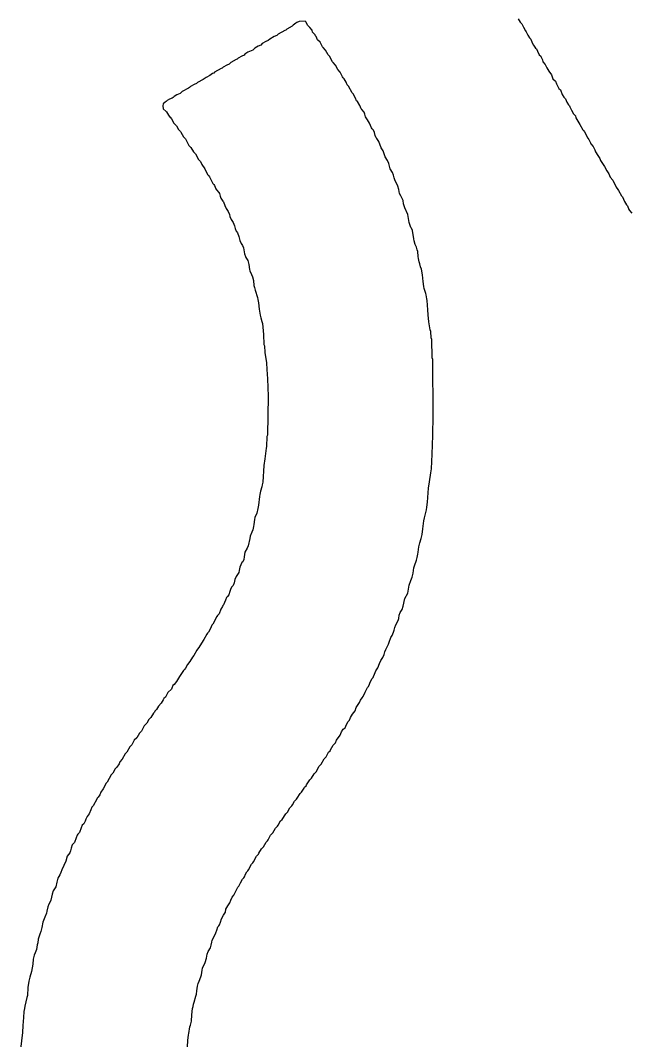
# Model space of a CAD drawing. Header units: inches. Extents: x 0 to 5379, y 0 to 5429.
# Drawn here: x 309.186 to 310.559, y 125.342 to 127.64 of the extents above; entities that cross this region are included whole.
import ezdxf

# ---------------------------------------------------------------- set-up
doc = ezdxf.new("R2010")
doc.units = ezdxf.units.IN
doc.layers.add('Bottom Overlay', color=54, linetype='Continuous')

msp = doc.modelspace()

# ---------------------------------------------------------------- linework, layer by layer
at = {"layer": 'Bottom Overlay'}
for p, q in [((309.7976, 127.6274), (309.7852, 127.6207)), ((309.7993, 127.6291), (309.7976, 127.6274)), ((309.8055, 127.6342), (309.7993, 127.6291)), ((309.8078, 127.6353), (309.8055, 127.6342)), ((309.8134, 127.6376), (309.8078, 127.6353)), ((309.8269, 127.6387), (309.8134, 127.6376)), ((309.8292, 127.6365), (309.8269, 127.6387)), ((309.832, 127.6291), (309.8292, 127.6365)), ((309.8371, 127.6241), (309.832, 127.6291)), ((310.3064, 127.6438), (310.3109, 127.6359)), ((310.3109, 127.6359), (310.3143, 127.6325)), ((310.3143, 127.6325), (310.3177, 127.6246)), ((309.7627, 127.606), (309.757, 127.6038)), ((309.7661, 127.6094), (309.7627, 127.606)), ((309.7807, 127.6173), (309.7661, 127.6094)), ((309.783, 127.6184), (309.7807, 127.6173)), ((309.7852, 127.6207), (309.783, 127.6184)), ((309.8421, 127.6179), (309.8371, 127.6241)), ((309.8432, 127.6134), (309.8421, 127.6179)), ((309.8489, 127.6077), (309.8432, 127.6134)), ((309.85, 127.6055), (309.8489, 127.6077)), ((309.8517, 127.6038), (309.85, 127.6055)), ((310.3177, 127.6246), (310.3222, 127.6167)), ((310.3222, 127.6167), (310.3244, 127.6145)), ((310.3244, 127.6145), (310.3278, 127.6066)), ((310.3278, 127.6066), (310.3312, 127.601)), ((309.721, 127.5824), (309.7131, 127.5779)), ((309.7266, 127.5846), (309.721, 127.5824)), ((309.73, 127.588), (309.7266, 127.5846)), ((309.7379, 127.5925), (309.73, 127.588)), ((309.7435, 127.5948), (309.7379, 127.5925)), ((309.7469, 127.5981), (309.7435, 127.5948)), ((309.757, 127.6038), (309.7469, 127.5981)), ((309.8545, 127.5964), (309.8517, 127.6038)), ((309.8601, 127.5908), (309.8545, 127.5964)), ((309.8658, 127.5807), (309.8601, 127.5908)), ((310.3312, 127.601), (310.3346, 127.5976)), ((310.3346, 127.5976), (310.3379, 127.5897)), ((310.3379, 127.5897), (310.3402, 127.5841)), ((310.3402, 127.5841), (310.3453, 127.5779)), ((309.6838, 127.5598), (309.6759, 127.5553)), ((309.6894, 127.5621), (309.6838, 127.5598)), ((309.6911, 127.5638), (309.6894, 127.5621)), ((309.6973, 127.5688), (309.6911, 127.5638)), ((309.7086, 127.5733), (309.6973, 127.5688)), ((309.7131, 127.5779), (309.7086, 127.5733)), ((309.8675, 127.579), (309.8658, 127.5807)), ((309.8725, 127.5728), (309.8675, 127.579)), ((309.8782, 127.5626), (309.8725, 127.5728)), ((309.8816, 127.5593), (309.8782, 127.5626)), ((309.8883, 127.5469), (309.8816, 127.5593)), ((310.3453, 127.5779), (310.347, 127.5762)), ((310.347, 127.5762), (310.3492, 127.5705)), ((310.3492, 127.5705), (310.3537, 127.5626)), ((310.3537, 127.5626), (310.3571, 127.5593)), ((310.3571, 127.5593), (310.3582, 127.557)), ((309.65, 127.5395), (309.6421, 127.535)), ((309.6556, 127.5418), (309.65, 127.5395)), ((309.659, 127.5452), (309.6556, 127.5418)), ((309.6714, 127.5519), (309.659, 127.5452)), ((309.6737, 127.5531), (309.6714, 127.5519)), ((309.6759, 127.5553), (309.6737, 127.5531)), ((309.89, 127.5452), (309.8883, 127.5469)), ((309.8951, 127.539), (309.89, 127.5452)), ((309.9002, 127.5294), (309.8951, 127.539)), ((310.3582, 127.557), (310.3605, 127.5514)), ((310.3605, 127.5514), (310.3616, 127.5469)), ((310.3616, 127.5469), (310.3667, 127.5407)), ((310.3667, 127.5407), (310.3706, 127.5333)), ((309.6117, 127.5159), (309.6038, 127.5114)), ((309.6184, 127.5204), (309.6117, 127.5159)), ((309.6207, 127.5215), (309.6184, 127.5204)), ((309.6229, 127.5238), (309.6207, 127.5215)), ((309.6376, 127.5317), (309.6229, 127.5238)), ((309.6399, 127.5328), (309.6376, 127.5317)), ((309.6421, 127.535), (309.6399, 127.5328)), ((309.9052, 127.5232), (309.9002, 127.5294)), ((309.9109, 127.5131), (309.9052, 127.5232)), ((309.912, 127.5108), (309.9109, 127.5131)), ((310.3706, 127.5333), (310.3751, 127.5255)), ((310.3751, 127.5255), (310.3808, 127.5176)), ((310.3808, 127.5176), (310.3841, 127.5086)), ((309.5689, 127.4911), (309.5666, 127.4888)), ((309.5767, 127.4956), (309.5689, 127.4911)), ((309.5824, 127.4979), (309.5767, 127.4956)), ((309.5846, 127.5001), (309.5824, 127.4979)), ((309.597, 127.5069), (309.5846, 127.5001)), ((309.6038, 127.5114), (309.597, 127.5069)), ((309.9142, 127.5086), (309.912, 127.5108)), ((309.9187, 127.5007), (309.9142, 127.5086)), ((309.921, 127.495), (309.9187, 127.5007)), ((309.9244, 127.4917), (309.921, 127.495)), ((309.9323, 127.477), (309.9244, 127.4917)), ((310.3841, 127.5086), (310.3898, 127.5029)), ((310.3898, 127.5029), (310.392, 127.4973)), ((310.392, 127.4973), (310.3977, 127.4871)), ((309.5294, 127.4663), (309.5272, 127.4652)), ((309.5317, 127.4686), (309.5294, 127.4663)), ((309.5379, 127.4725), (309.5317, 127.4686)), ((309.5452, 127.4753), (309.5379, 127.4725)), ((309.5497, 127.4798), (309.5452, 127.4753)), ((309.5644, 127.4877), (309.5497, 127.4798)), ((309.5666, 127.4888), (309.5644, 127.4877)), ((309.9345, 127.4747), (309.9323, 127.477)), ((309.9402, 127.4646), (309.9345, 127.4747)), ((310.3977, 127.4871), (310.401, 127.4838)), ((310.401, 127.4838), (310.405, 127.4731)), ((310.405, 127.4731), (310.4089, 127.4669)), ((310.4089, 127.4669), (310.4123, 127.4635)), ((309.5074, 127.4522), (309.5063, 127.4477)), ((309.5063, 127.4477), (309.5074, 127.4409)), ((309.5114, 127.4562), (309.5074, 127.4522)), ((309.5136, 127.4573), (309.5114, 127.4562)), ((309.5159, 127.4595), (309.5136, 127.4573)), ((309.5215, 127.4629), (309.5159, 127.4595)), ((309.5272, 127.4652), (309.5215, 127.4629)), ((309.9424, 127.459), (309.9402, 127.4646)), ((309.9441, 127.4573), (309.9424, 127.459)), ((309.9497, 127.4483), (309.9441, 127.4573)), ((309.9526, 127.4409), (309.9497, 127.4483)), ((310.4123, 127.4635), (310.4157, 127.4556)), ((310.4157, 127.4556), (310.4191, 127.45)), ((310.4191, 127.45), (310.4213, 127.4477)), ((310.4213, 127.4477), (310.4225, 127.4454)), ((310.4225, 127.4454), (310.4258, 127.4376)), ((309.5074, 127.4409), (309.5136, 127.4347)), ((309.5136, 127.4347), (309.5142, 127.4342)), ((309.5142, 127.4342), (309.5187, 127.4263)), ((309.5187, 127.4263), (309.5227, 127.4212)), ((309.5227, 127.4212), (309.5243, 127.4207)), ((309.5243, 127.4207), (309.5255, 127.4184)), ((309.9542, 127.4393), (309.9526, 127.4409)), ((309.9593, 127.4331), (309.9542, 127.4393)), ((309.961, 127.4291), (309.9593, 127.4331)), ((309.9627, 127.4229), (309.961, 127.4291)), ((309.9672, 127.4162), (309.9627, 127.4229)), ((310.4258, 127.4376), (310.4303, 127.4297)), ((310.4303, 127.4297), (310.4348, 127.4252)), ((310.4348, 127.4252), (310.436, 127.4207)), ((310.436, 127.4207), (310.4405, 127.4128)), ((309.5255, 127.4184), (309.5311, 127.4083)), ((309.5311, 127.4083), (309.5367, 127.4026)), ((309.5367, 127.4026), (309.5413, 127.3947)), ((309.9717, 127.4083), (309.9672, 127.4162)), ((309.9762, 127.3981), (309.9717, 127.4083)), ((309.9773, 127.3959), (309.9762, 127.3981)), ((310.4405, 127.4128), (310.445, 127.406)), ((310.445, 127.406), (310.4517, 127.3936)), ((309.5413, 127.3947), (309.5458, 127.3902)), ((309.5458, 127.3902), (309.5469, 127.388)), ((309.5469, 127.388), (309.5525, 127.3778)), ((309.5525, 127.3778), (309.557, 127.3733)), ((309.9802, 127.3931), (309.9773, 127.3959)), ((309.9824, 127.3874), (309.9802, 127.3931)), ((309.9841, 127.3812), (309.9824, 127.3874)), ((309.9864, 127.3756), (309.9841, 127.3812)), ((309.988, 127.3739), (309.9864, 127.3756)), ((310.4517, 127.3936), (310.454, 127.3914)), ((310.454, 127.3914), (310.4551, 127.3891)), ((310.4551, 127.3891), (310.463, 127.3745)), ((310.463, 127.3745), (310.4653, 127.3722)), ((309.557, 127.3733), (309.5649, 127.3587)), ((309.5649, 127.3587), (309.5694, 127.3542)), ((309.5694, 127.3542), (309.5751, 127.344)), ((309.9926, 127.3671), (309.988, 127.3739)), ((309.9976, 127.353), (309.9926, 127.3671)), ((310.0021, 127.3463), (309.9976, 127.353)), ((310.4653, 127.3722), (310.4687, 127.3643)), ((310.4687, 127.3643), (310.4698, 127.3621)), ((310.4698, 127.3621), (310.4748, 127.3559)), ((310.4748, 127.3559), (310.4788, 127.3485)), ((309.5751, 127.344), (309.5796, 127.3395)), ((309.5796, 127.3395), (309.5863, 127.3271)), ((310.0055, 127.3373), (310.0021, 127.3463)), ((310.0066, 127.3328), (310.0055, 127.3373)), ((310.0123, 127.3249), (310.0066, 127.3328)), ((310.4788, 127.3485), (310.4799, 127.344)), ((310.4799, 127.344), (310.4856, 127.3361)), ((310.4856, 127.3361), (310.4901, 127.3294)), ((310.4901, 127.3294), (310.4912, 127.3249)), ((309.5863, 127.3271), (309.5908, 127.3226)), ((309.5908, 127.3226), (309.5937, 127.3153)), ((309.5937, 127.3153), (309.601, 127.3057)), ((309.601, 127.3057), (309.6044, 127.2978)), ((310.0151, 127.3176), (310.0123, 127.3249)), ((310.0162, 127.3119), (310.0151, 127.3176)), ((310.0179, 127.3057), (310.0162, 127.3119)), ((310.023, 127.2973), (310.0179, 127.3057)), ((310.4912, 127.3249), (310.5002, 127.3114)), ((310.5002, 127.3114), (310.5058, 127.3012)), ((309.6044, 127.2978), (309.6077, 127.2922)), ((309.6077, 127.2922), (309.61, 127.2899)), ((309.61, 127.2899), (309.6111, 127.2877)), ((309.6111, 127.2877), (309.619, 127.273)), ((310.0252, 127.2916), (310.023, 127.2973)), ((310.0269, 127.2854), (310.0252, 127.2916)), ((310.0281, 127.2809), (310.0269, 127.2854)), ((310.5058, 127.3012), (310.5103, 127.2945)), ((310.5103, 127.2945), (310.5132, 127.2871)), ((310.5132, 127.2871), (310.5188, 127.2804)), ((309.619, 127.273), (309.6213, 127.2708)), ((309.6213, 127.2708), (309.6224, 127.2685)), ((309.6224, 127.2685), (309.6258, 127.2606)), ((309.6258, 127.2606), (309.6269, 127.2584)), ((310.0354, 127.2668), (310.0281, 127.2809)), ((310.0371, 127.2595), (310.0354, 127.2668)), ((310.0393, 127.2505), (310.0371, 127.2595)), ((310.5188, 127.2804), (310.5267, 127.2646)), ((310.5267, 127.2646), (310.5306, 127.2595)), ((310.5306, 127.2595), (310.5318, 127.2573)), ((309.6269, 127.2584), (309.632, 127.2522)), ((309.632, 127.2522), (309.6337, 127.2505)), ((309.6337, 127.2505), (309.6353, 127.2443)), ((309.6353, 127.2443), (309.6365, 127.2398)), ((309.6365, 127.2398), (309.641, 127.233)), ((310.0416, 127.2449), (310.0393, 127.2505)), ((310.0472, 127.2347), (310.0416, 127.2449)), ((310.5318, 127.2573), (310.5385, 127.2449)), ((310.5385, 127.2449), (310.5408, 127.2426)), ((310.5408, 127.2426), (310.5453, 127.2325)), ((309.641, 127.233), (309.6427, 127.2313)), ((309.6427, 127.2313), (309.6461, 127.2235)), ((309.6461, 127.2235), (309.6489, 127.2161)), ((309.6489, 127.2161), (309.6534, 127.2094)), ((310.0483, 127.2268), (310.0472, 127.2347)), ((310.0506, 127.2178), (310.0483, 127.2268)), ((310.0574, 127.2032), (310.0506, 127.2178)), ((310.5453, 127.2325), (310.5498, 127.2246)), ((310.5498, 127.2246), (310.552, 127.2223)), ((310.552, 127.2223), (310.5554, 127.2144)), ((310.5554, 127.2144), (310.5565, 127.2122)), ((309.6534, 127.2094), (309.6562, 127.2032)), ((309.6562, 127.2032), (309.6573, 127.1987)), ((309.6573, 127.1987), (309.6601, 127.1913)), ((309.6601, 127.1913), (309.6646, 127.1846)), ((310.0585, 127.1987), (310.0574, 127.2032)), ((310.0607, 127.1851), (310.0585, 127.1987)), ((310.5565, 127.2122), (310.5616, 127.206)), ((309.6646, 127.1846), (309.6675, 127.1773)), ((309.6675, 127.1773), (309.6692, 127.1711)), ((309.6692, 127.1711), (309.6714, 127.1654)), ((310.0641, 127.1739), (310.0607, 127.1851)), ((310.0658, 127.1722), (310.0641, 127.1739)), ((310.0681, 127.1666), (310.0658, 127.1722)), ((309.6714, 127.1654), (309.6731, 127.1637)), ((309.6731, 127.1637), (309.6742, 127.1615)), ((309.6742, 127.1615), (309.6776, 127.1536)), ((309.6776, 127.1536), (309.6799, 127.1446)), ((309.6799, 127.1446), (309.6827, 127.1373)), ((310.0709, 127.148), (310.0681, 127.1666)), ((310.072, 127.1435), (310.0709, 127.148)), ((309.6827, 127.1373), (309.6844, 127.1356)), ((309.6844, 127.1356), (309.6855, 127.1333)), ((309.6855, 127.1333), (309.6877, 127.1277)), ((309.6877, 127.1277), (309.6889, 127.1232)), ((309.6889, 127.1232), (309.69, 127.1142)), ((310.0743, 127.1356), (310.072, 127.1435)), ((310.0771, 127.1294), (310.0743, 127.1356)), ((310.0788, 127.1232), (310.0771, 127.1294)), ((310.0799, 127.1198), (310.0788, 127.1232)), ((309.69, 127.1142), (309.6923, 127.1085)), ((309.6923, 127.1085), (309.6934, 127.1063)), ((309.6934, 127.1063), (309.6979, 127.0995)), ((309.6979, 127.0995), (309.7001, 127.0905)), ((310.081, 127.1085), (310.0799, 127.1198)), ((310.0821, 127.104), (310.081, 127.1085)), ((310.0833, 127.0961), (310.0821, 127.104)), ((309.7001, 127.0905), (309.7013, 127.0792)), ((309.7013, 127.0792), (309.7024, 127.0758)), ((309.7024, 127.0758), (309.7058, 127.068)), ((310.0844, 127.0916), (310.0833, 127.0961)), ((310.0861, 127.0854), (310.0844, 127.0916)), ((310.0883, 127.0798), (310.0861, 127.0854)), ((310.0906, 127.0674), (310.0883, 127.0798)), ((309.7058, 127.068), (309.708, 127.0623)), ((309.708, 127.0623), (309.7103, 127.0544)), ((309.7103, 127.0544), (309.7114, 127.0432)), ((310.0923, 127.0522), (310.0906, 127.0674)), ((309.7114, 127.0432), (309.7125, 127.0387)), ((309.7125, 127.0387), (309.7142, 127.0325)), ((309.7142, 127.0325), (309.7193, 127.0161)), ((310.0934, 127.0409), (310.0923, 127.0522)), ((310.0945, 127.0364), (310.0934, 127.0409)), ((310.0979, 127.0251), (310.0945, 127.0364)), ((309.7193, 127.0161), (309.7204, 127.0116)), ((309.7204, 127.0116), (309.7215, 127.0037)), ((310.099, 127.0218), (310.0979, 127.0251)), ((310.1002, 127.0127), (310.099, 127.0218)), ((310.1013, 127.0094), (310.1002, 127.0127)), ((310.1024, 126.9879), (310.1013, 127.0094)), ((309.7215, 127.0037), (309.7232, 126.9896)), ((309.7232, 126.9896), (309.7255, 126.9761)), ((310.1036, 126.9767), (310.1024, 126.9879)), ((309.7255, 126.9761), (309.7272, 126.9699)), ((309.7272, 126.9699), (309.7294, 126.962)), ((309.7294, 126.962), (309.7306, 126.9575)), ((310.1052, 126.9615), (310.1036, 126.9767)), ((310.1064, 126.9525), (310.1052, 126.9615)), ((309.7306, 126.9575), (309.7328, 126.9327)), ((310.1081, 126.9429), (310.1064, 126.9525)), ((310.1092, 126.9395), (310.1081, 126.9429)), ((310.1103, 126.9248), (310.1092, 126.9395)), ((309.7328, 126.9327), (309.7339, 126.9102)), ((310.1114, 126.9215), (310.1103, 126.9248)), ((310.1126, 126.8798), (310.1114, 126.9215)), ((309.7339, 126.9102), (309.7351, 126.9068)), ((309.7351, 126.9068), (309.7362, 126.8922)), ((309.7362, 126.8922), (309.7396, 126.8685)), ((310.1137, 126.8764), (310.1126, 126.8798)), ((310.1148, 126.7502), (310.1137, 126.8764)), ((309.7396, 126.8685), (309.7407, 126.8539)), ((309.7407, 126.8539), (309.7418, 126.8324)), ((309.7418, 126.8324), (309.743, 126.7941)), ((309.743, 126.7941), (309.7418, 126.7062)), ((310.1137, 126.7051), (310.1148, 126.7502)), ((309.7407, 126.7029), (309.7396, 126.6803)), ((309.7418, 126.7062), (309.7407, 126.7029)), ((310.1126, 126.6634), (310.1137, 126.7051)), ((309.7385, 126.6769), (309.7356, 126.6527)), ((309.7396, 126.6803), (309.7385, 126.6769)), ((310.1109, 126.6302), (310.1126, 126.6634)), ((309.7356, 126.6527), (309.7339, 126.6375)), ((309.7339, 126.6375), (309.7311, 126.5997)), ((310.1064, 126.6009), (310.1097, 126.6212)), ((310.1097, 126.6212), (310.1109, 126.6302)), ((309.73, 126.5941), (309.7289, 126.5896)), ((309.7311, 126.5997), (309.73, 126.5941)), ((310.1041, 126.5862), (310.1064, 126.6009)), ((309.7249, 126.5721), (309.7238, 126.5676)), ((309.7261, 126.58), (309.7249, 126.5721)), ((309.7289, 126.5896), (309.7261, 126.58)), ((310.1019, 126.5547), (310.1041, 126.5862)), ((309.7215, 126.5485), (309.7204, 126.5406)), ((309.7238, 126.5676), (309.7215, 126.5485)), ((310.1007, 126.5434), (310.1019, 126.5547)), ((309.7182, 126.5304), (309.7137, 126.5203)), ((309.7204, 126.5406), (309.7182, 126.5304)), ((310.0951, 126.5197), (310.0996, 126.5378)), ((310.0996, 126.5378), (310.1007, 126.5434)), ((309.7114, 126.5045), (309.7103, 126.5)), ((309.7125, 126.5158), (309.7114, 126.5045)), ((309.7137, 126.5203), (309.7125, 126.5158)), ((310.0917, 126.495), (310.094, 126.513)), ((310.094, 126.513), (310.0951, 126.5197)), ((309.703, 126.4781), (309.7018, 126.4735)), ((309.7063, 126.4871), (309.703, 126.4781)), ((309.7086, 126.4927), (309.7063, 126.4871)), ((309.7103, 126.5), (309.7086, 126.4927)), ((310.0878, 126.473), (310.09, 126.482)), ((310.09, 126.482), (310.0917, 126.495)), ((309.6984, 126.4566), (309.6962, 126.451)), ((309.7018, 126.4735), (309.6984, 126.4566)), ((310.0827, 126.4544), (310.085, 126.4634)), ((310.085, 126.4634), (310.0878, 126.473)), ((309.6911, 126.4426), (309.6894, 126.4319)), ((309.6962, 126.451), (309.6911, 126.4426)), ((310.0788, 126.4302), (310.0799, 126.438)), ((310.0799, 126.438), (310.081, 126.4426)), ((310.081, 126.4426), (310.0827, 126.4544)), ((309.6844, 126.4189), (309.6799, 126.4087)), ((309.6861, 126.4206), (309.6844, 126.4189)), ((309.6883, 126.4262), (309.6861, 126.4206)), ((309.6894, 126.4319), (309.6883, 126.4262)), ((310.0714, 126.4071), (310.0726, 126.4116)), ((310.0726, 126.4116), (310.0771, 126.424)), ((310.0771, 126.424), (310.0788, 126.4302)), ((309.6714, 126.3879), (309.6686, 126.3806)), ((309.677, 126.3969), (309.6714, 126.3879)), ((309.6782, 126.4014), (309.677, 126.3969)), ((309.6799, 126.4087), (309.6782, 126.4014)), ((310.0647, 126.3789), (310.0675, 126.3862)), ((310.0675, 126.3862), (310.0697, 126.3952)), ((310.0697, 126.3952), (310.0714, 126.4071)), ((309.6607, 126.3637), (309.6584, 126.358)), ((309.6646, 126.3676), (309.6607, 126.3637)), ((309.6669, 126.3733), (309.6646, 126.3676)), ((309.6686, 126.3806), (309.6669, 126.3733)), ((310.0574, 126.3502), (310.0596, 126.3637)), ((310.0596, 126.3637), (310.0607, 126.3682)), ((310.0607, 126.3682), (310.0647, 126.3789)), ((309.6517, 126.3423), (309.6494, 126.34)), ((309.6545, 126.3462), (309.6517, 126.3423)), ((309.6573, 126.3535), (309.6545, 126.3462)), ((309.6584, 126.358), (309.6573, 126.3535)), ((310.0512, 126.3383), (310.0574, 126.3502)), ((309.6404, 126.3197), (309.637, 126.3141)), ((309.6415, 126.322), (309.6404, 126.3197)), ((309.6432, 126.3237), (309.6415, 126.322)), ((309.6472, 126.3344), (309.6432, 126.3237)), ((309.6494, 126.34), (309.6472, 126.3344)), ((310.045, 126.313), (310.0472, 126.3209)), ((310.0472, 126.3209), (310.0512, 126.3383)), ((309.628, 126.2972), (309.619, 126.2803)), ((309.6291, 126.2994), (309.628, 126.2972)), ((309.6331, 126.3034), (309.6291, 126.2994)), ((309.637, 126.3141), (309.6331, 126.3034)), ((310.0371, 126.2927), (310.0382, 126.3006)), ((310.0382, 126.3006), (310.0404, 126.3062)), ((310.0404, 126.3062), (310.045, 126.313)), ((309.6168, 126.278), (309.6134, 126.2701)), ((309.619, 126.2803), (309.6168, 126.278)), ((310.0269, 126.2668), (310.0286, 126.273)), ((310.0286, 126.273), (310.0309, 126.2786)), ((310.0309, 126.2786), (310.0359, 126.2882)), ((310.0359, 126.2882), (310.0371, 126.2927)), ((309.6055, 126.2578), (309.5987, 126.2454)), ((309.6066, 126.26), (309.6055, 126.2578)), ((309.6089, 126.2623), (309.6066, 126.26)), ((309.6134, 126.2701), (309.6089, 126.2623)), ((310.0157, 126.2397), (310.0196, 126.2504)), ((310.0196, 126.2504), (310.0213, 126.2521)), ((310.0213, 126.2521), (310.0224, 126.2544)), ((310.0224, 126.2544), (310.0258, 126.2623)), ((310.0258, 126.2623), (310.0269, 126.2668)), ((309.5875, 126.2273), (309.5841, 126.2239)), ((309.5931, 126.2375), (309.5875, 126.2273)), ((309.5987, 126.2454), (309.5931, 126.2375)), ((310.0083, 126.2234), (310.0145, 126.2352)), ((310.0145, 126.2352), (310.0157, 126.2397)), ((309.5728, 126.2059), (309.5672, 126.1958)), ((309.5762, 126.2093), (309.5728, 126.2059)), ((309.5829, 126.2217), (309.5762, 126.2093)), ((309.5841, 126.2239), (309.5829, 126.2217)), ((309.9971, 126.1986), (310.0016, 126.2054)), ((310.0016, 126.2054), (310.0044, 126.2116)), ((310.0044, 126.2116), (310.0061, 126.2177)), ((310.0061, 126.2177), (310.0083, 126.2234)), ((309.557, 126.1811), (309.5559, 126.1789)), ((309.5621, 126.1896), (309.557, 126.1811)), ((309.5672, 126.1958), (309.5621, 126.1896)), ((309.9858, 126.1749), (309.9903, 126.1817)), ((309.9903, 126.1817), (309.9942, 126.1913)), ((309.9942, 126.1913), (309.9971, 126.1986)), ((309.5413, 126.1586), (309.5367, 126.1507)), ((309.5441, 126.1625), (309.5413, 126.1586)), ((309.5514, 126.1732), (309.5441, 126.1625)), ((309.5525, 126.1755), (309.5514, 126.1732)), ((309.5559, 126.1789), (309.5525, 126.1755)), ((309.9728, 126.1496), (309.9773, 126.1575)), ((309.9773, 126.1575), (309.9796, 126.1597)), ((309.9796, 126.1597), (309.9807, 126.162)), ((309.9807, 126.162), (309.983, 126.1676)), ((309.983, 126.1676), (309.9858, 126.1749)), ((309.5255, 126.1338), (309.5176, 126.1259)), ((309.5266, 126.1361), (309.5255, 126.1338)), ((309.5289, 126.1417), (309.5266, 126.1361)), ((309.5317, 126.1445), (309.5289, 126.1417)), ((309.5367, 126.1507), (309.5317, 126.1445)), ((309.9616, 126.127), (309.9672, 126.1372)), ((309.9672, 126.1372), (309.9695, 126.1394)), ((309.9695, 126.1394), (309.9717, 126.1451)), ((309.9717, 126.1451), (309.9728, 126.1496)), ((309.5086, 126.1124), (309.5074, 126.1101)), ((309.512, 126.1158), (309.5086, 126.1124)), ((309.5176, 126.1259), (309.512, 126.1158)), ((309.9514, 126.109), (309.9548, 126.1146)), ((309.9548, 126.1146), (309.9571, 126.1169)), ((309.9571, 126.1169), (309.9582, 126.1191)), ((309.9582, 126.1191), (309.9616, 126.127)), ((309.4917, 126.0876), (309.4883, 126.0842)), ((309.4962, 126.0955), (309.4917, 126.0876)), ((309.5029, 126.1022), (309.4962, 126.0955)), ((309.5074, 126.1101), (309.5029, 126.1022)), ((309.939, 126.0853), (309.9418, 126.0927)), ((309.9418, 126.0927), (309.9447, 126.0966)), ((309.9447, 126.0966), (309.9492, 126.1034)), ((309.9492, 126.1034), (309.9514, 126.109)), ((309.4748, 126.0651), (309.4703, 126.0572)), ((309.4793, 126.0696), (309.4748, 126.0651)), ((309.4849, 126.0797), (309.4793, 126.0696)), ((309.4872, 126.082), (309.4849, 126.0797)), ((309.4883, 126.0842), (309.4872, 126.082)), ((309.9266, 126.0639), (309.9289, 126.0696)), ((309.9289, 126.0696), (309.9334, 126.0775)), ((309.9334, 126.0775), (309.939, 126.0853)), ((309.4646, 126.0515), (309.4579, 126.0391)), ((309.4703, 126.0572), (309.4646, 126.0515)), ((309.9086, 126.038), (309.912, 126.0436)), ((309.912, 126.0436), (309.9165, 126.047)), ((309.9165, 126.047), (309.9193, 126.0544)), ((309.9193, 126.0544), (309.9233, 126.0606)), ((309.9233, 126.0606), (309.9266, 126.0639)), ((309.4421, 126.0189), (309.4365, 126.0087)), ((309.4477, 126.0245), (309.4421, 126.0189)), ((309.4534, 126.0346), (309.4477, 126.0245)), ((309.4579, 126.0391), (309.4534, 126.0346)), ((309.8951, 126.0132), (309.8973, 126.0189)), ((309.8973, 126.0189), (309.9007, 126.0245)), ((309.9007, 126.0245), (309.9041, 126.0279)), ((309.9041, 126.0279), (309.9052, 126.0301)), ((309.9052, 126.0301), (309.9086, 126.038)), ((309.4319, 126.0042), (309.4252, 125.9918)), ((309.4365, 126.0087), (309.4319, 126.0042)), ((309.8827, 125.9952), (309.8838, 125.9974)), ((309.8838, 125.9974), (309.8894, 126.0076)), ((309.8894, 126.0076), (309.8951, 126.0132)), ((309.415, 125.976), (309.4094, 125.9704)), ((309.4218, 125.9884), (309.415, 125.976)), ((309.4252, 125.9918), (309.4218, 125.9884)), ((309.8624, 125.9648), (309.8692, 125.9772)), ((309.8692, 125.9772), (309.8737, 125.9817)), ((309.8737, 125.9817), (309.8793, 125.9918)), ((309.8793, 125.9918), (309.8827, 125.9952)), ((309.3993, 125.9546), (309.3936, 125.9445)), ((309.4027, 125.958), (309.3993, 125.9546)), ((309.4083, 125.9659), (309.4027, 125.958)), ((309.4094, 125.9704), (309.4083, 125.9659)), ((309.8511, 125.9479), (309.8579, 125.9603)), ((309.8579, 125.9603), (309.8624, 125.9648)), ((309.3903, 125.9411), (309.3812, 125.9242)), ((309.3936, 125.9445), (309.3903, 125.9411)), ((309.8297, 125.9186), (309.8371, 125.9293)), ((309.8371, 125.9293), (309.841, 125.9332)), ((309.841, 125.9332), (309.8466, 125.9434)), ((309.8466, 125.9434), (309.8511, 125.9479)), ((309.3722, 125.9096), (309.3666, 125.9017)), ((309.379, 125.922), (309.3722, 125.9096)), ((309.3812, 125.9242), (309.379, 125.922)), ((309.8185, 125.9017), (309.8196, 125.9039)), ((309.8196, 125.9039), (309.8241, 125.9107)), ((309.8241, 125.9107), (309.8252, 125.9129)), ((309.8252, 125.9129), (309.8286, 125.9163)), ((309.8286, 125.9163), (309.8297, 125.9186)), ((309.3576, 125.8859), (309.3497, 125.8712)), ((309.3587, 125.8881), (309.3576, 125.8859)), ((309.361, 125.8904), (309.3587, 125.8881)), ((309.3643, 125.896), (309.361, 125.8904)), ((309.3666, 125.9017), (309.3643, 125.896)), ((309.7982, 125.8735), (309.8027, 125.8814)), ((309.8027, 125.8814), (309.8072, 125.8859)), ((309.8072, 125.8859), (309.8083, 125.8881)), ((309.8083, 125.8881), (309.8156, 125.8988)), ((309.8156, 125.8988), (309.8185, 125.9017)), ((309.3441, 125.8622), (309.3407, 125.8532)), ((309.3463, 125.8679), (309.3441, 125.8622)), ((309.3497, 125.8712), (309.3463, 125.8679)), ((309.7869, 125.8566), (309.7925, 125.8667)), ((309.7925, 125.8667), (309.797, 125.8712)), ((309.797, 125.8712), (309.7982, 125.8735)), ((309.3317, 125.8363), (309.3283, 125.8307)), ((309.3328, 125.8408), (309.3317, 125.8363)), ((309.3356, 125.847), (309.3328, 125.8408)), ((309.3407, 125.8532), (309.3356, 125.847)), ((309.7655, 125.8273), (309.7711, 125.8374)), ((309.7711, 125.8374), (309.7751, 125.8403)), ((309.7751, 125.8403), (309.783, 125.8526)), ((309.783, 125.8526), (309.7869, 125.8566)), ((309.3226, 125.8217), (309.3187, 125.811)), ((309.3249, 125.8273), (309.3226, 125.8217)), ((309.3283, 125.8307), (309.3249, 125.8273)), ((309.7542, 125.8104), (309.7599, 125.8205)), ((309.7599, 125.8205), (309.7644, 125.825)), ((309.7644, 125.825), (309.7655, 125.8273)), ((309.3114, 125.7991), (309.3074, 125.7884)), ((309.3136, 125.8048), (309.3114, 125.7991)), ((309.3148, 125.807), (309.3136, 125.8048)), ((309.3187, 125.811), (309.3148, 125.807)), ((309.7328, 125.7788), (309.7385, 125.789)), ((309.7385, 125.789), (309.7418, 125.7924)), ((309.7418, 125.7924), (309.743, 125.7946)), ((309.743, 125.7946), (309.7486, 125.8048)), ((309.7486, 125.8048), (309.7542, 125.8104)), ((309.2984, 125.7693), (309.2967, 125.7653)), ((309.3001, 125.7755), (309.2984, 125.7693)), ((309.3024, 125.7833), (309.3001, 125.7755)), ((309.3074, 125.7884), (309.3024, 125.7833)), ((309.7227, 125.7642), (309.7283, 125.7743)), ((309.7283, 125.7743), (309.7328, 125.7788)), ((309.2877, 125.7462), (309.2787, 125.727)), ((309.2911, 125.7574), (309.2877, 125.7462)), ((309.2967, 125.7653), (309.2911, 125.7574)), ((309.7058, 125.7394), (309.7092, 125.7428)), ((309.7092, 125.7428), (309.7103, 125.745)), ((309.7103, 125.745), (309.717, 125.7574)), ((309.717, 125.7574), (309.7215, 125.7619)), ((309.7215, 125.7619), (309.7227, 125.7642)), ((309.277, 125.7208), (309.2748, 125.7152)), ((309.2787, 125.727), (309.277, 125.7208)), ((309.6923, 125.7169), (309.6956, 125.7225)), ((309.6956, 125.7225), (309.6979, 125.7247)), ((309.6979, 125.7247), (309.699, 125.727)), ((309.699, 125.727), (309.7058, 125.7394)), ((309.2674, 125.6988), (309.2652, 125.6887)), ((309.2702, 125.7084), (309.2674, 125.6988)), ((309.2748, 125.7152), (309.2702, 125.7084)), ((309.6776, 125.6898), (309.681, 125.6977)), ((309.681, 125.6977), (309.6855, 125.7056)), ((309.6855, 125.7056), (309.6889, 125.709)), ((309.6889, 125.709), (309.69, 125.7112)), ((309.69, 125.7112), (309.6923, 125.7169)), ((309.2595, 125.6797), (309.2573, 125.6718)), ((309.2652, 125.6887), (309.2595, 125.6797)), ((309.6663, 125.6695), (309.6697, 125.6774)), ((309.6697, 125.6774), (309.6753, 125.6876)), ((309.6753, 125.6876), (309.6776, 125.6898)), ((309.2528, 125.6549), (309.2494, 125.6493)), ((309.2545, 125.6588), (309.2528, 125.6549)), ((309.2573, 125.6718), (309.2545, 125.6588)), ((309.6528, 125.6459), (309.6573, 125.6526)), ((309.6573, 125.6526), (309.6596, 125.6583)), ((309.6596, 125.6583), (309.6624, 125.6656)), ((309.6624, 125.6656), (309.6663, 125.6695)), ((309.2443, 125.6295), (309.2409, 125.6205)), ((309.2455, 125.634), (309.2443, 125.6295)), ((309.2471, 125.6436), (309.2455, 125.634)), ((309.2494, 125.6493), (309.2471, 125.6436)), ((309.6427, 125.6245), (309.6472, 125.6312)), ((309.6472, 125.6312), (309.6483, 125.638)), ((309.6483, 125.638), (309.6528, 125.6459)), ((309.2359, 125.6087), (309.2342, 125.5969)), ((309.2409, 125.6205), (309.2359, 125.6087)), ((309.6337, 125.6031), (309.6359, 125.6087)), ((309.6359, 125.6087), (309.6382, 125.6166)), ((309.6382, 125.6166), (309.6427, 125.6245)), ((309.2297, 125.5822), (309.2269, 125.5749)), ((309.2319, 125.5878), (309.2297, 125.5822)), ((309.2342, 125.5969), (309.2319, 125.5878)), ((309.6213, 125.5749), (309.6258, 125.585)), ((309.6258, 125.585), (309.6275, 125.5912)), ((309.6275, 125.5912), (309.6303, 125.5985)), ((309.6303, 125.5985), (309.6325, 125.6008)), ((309.6325, 125.6008), (309.6337, 125.6031)), ((309.2246, 125.5625), (309.2235, 125.558)), ((309.2257, 125.5704), (309.2246, 125.5625)), ((309.2269, 125.5749), (309.2257, 125.5704)), ((309.6151, 125.5574), (309.6162, 125.5642)), ((309.6162, 125.5642), (309.6173, 125.5687)), ((309.6173, 125.5687), (309.6213, 125.5749)), ((309.219, 125.5399), (309.2167, 125.5343)), ((309.2218, 125.5473), (309.219, 125.5399)), ((309.2235, 125.558), (309.2218, 125.5473)), ((309.6044, 125.5276), (309.606, 125.5371)), ((309.606, 125.5371), (309.6083, 125.5428)), ((309.6083, 125.5428), (309.6134, 125.5512)), ((309.6134, 125.5512), (309.6151, 125.5574)), ((309.2133, 125.514), (309.2105, 125.4977)), ((309.2145, 125.5253), (309.2133, 125.514)), ((309.2167, 125.5343), (309.2145, 125.5253)), ((309.5959, 125.5056), (309.6015, 125.518)), ((309.6015, 125.518), (309.6044, 125.5276)), ((309.2105, 125.4977), (309.2066, 125.4847)), ((309.592, 125.4859), (309.5931, 125.4904)), ((309.5931, 125.4904), (309.5948, 125.5011)), ((309.5948, 125.5011), (309.5959, 125.5056)), ((309.2043, 125.4757), (309.2026, 125.4616)), ((309.2066, 125.4847), (309.2043, 125.4757)), ((309.5846, 125.465), (309.5858, 125.4706)), ((309.5858, 125.4706), (309.588, 125.4763)), ((309.588, 125.4763), (309.592, 125.4859)), ((309.2026, 125.4616), (309.2015, 125.4436)), ((309.5807, 125.4419), (309.5818, 125.4464)), ((309.5818, 125.4464), (309.5829, 125.4543)), ((309.5829, 125.4543), (309.5846, 125.465)), ((309.1976, 125.4295), (309.1959, 125.4199)), ((309.2004, 125.4391), (309.1976, 125.4295)), ((309.2015, 125.4436), (309.2004, 125.4391)), ((309.5745, 125.4188), (309.5756, 125.4244)), ((309.5756, 125.4244), (309.5767, 125.429)), ((309.5767, 125.429), (309.5807, 125.4419)), ((309.1936, 125.4075), (309.1925, 125.394)), ((309.1947, 125.4143), (309.1936, 125.4075)), ((309.1959, 125.4199), (309.1947, 125.4143)), ((309.5706, 125.3856), (309.5717, 125.4002)), ((309.5717, 125.4002), (309.5734, 125.4143)), ((309.5734, 125.4143), (309.5745, 125.4188)), ((309.1914, 125.376), (309.1902, 125.3602)), ((309.1925, 125.394), (309.1914, 125.376)), ((309.5672, 125.3732), (309.5683, 125.3766)), ((309.5683, 125.3766), (309.5706, 125.3856)), ((309.1902, 125.3602), (309.1857, 125.323)), ((309.5627, 125.3427), (309.5638, 125.3551)), ((309.5638, 125.3551), (309.5649, 125.3585)), ((309.5649, 125.3585), (309.5672, 125.3732)), ((309.5615, 125.3281), (309.5627, 125.3427))]:
    msp.add_line(p, q, dxfattribs=at)

doc.saveas('drawing.dxf')
